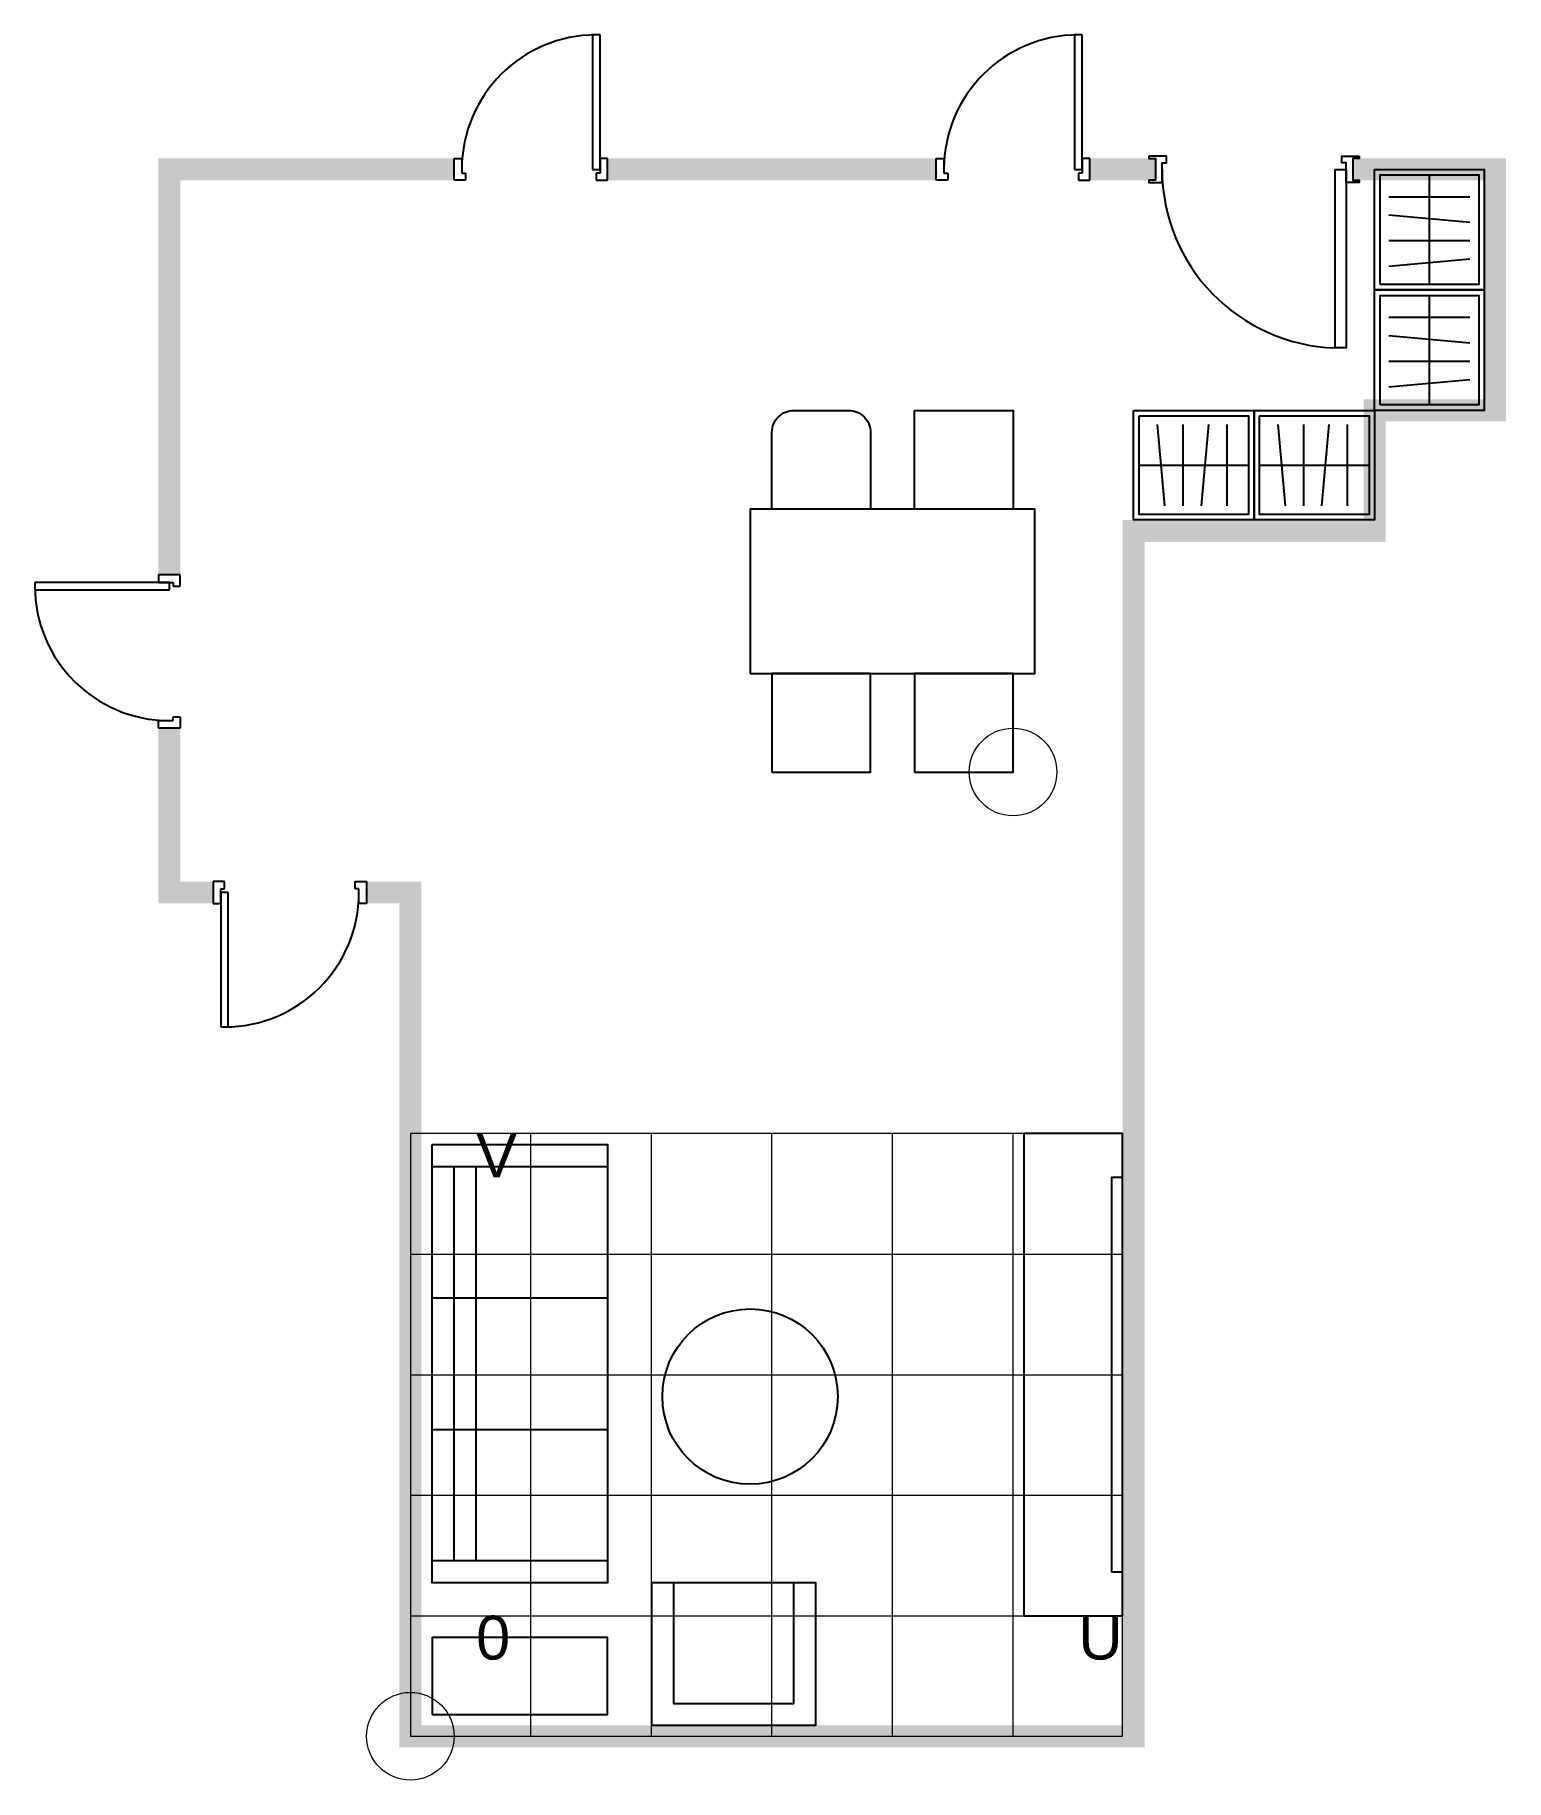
# Model space of a CAD drawing. Header units: millimetres. Extents: x 3237 to 9950, y 2550 to 10513.
import ezdxf

# ---------------------------------------------------------------- set-up
doc = ezdxf.new("R2010")
doc.units = ezdxf.units.MM
doc.layers.add('helper', color=30, linetype='Continuous', lineweight=5)
doc.styles.get("Standard").update_dxf_attribs({"font": 'arial.ttf'})

# ---------------------------------------------------------------- blocks, each defined once
blk = doc.blocks.new('Door_Wide')
blk.add_line((100, 50), (100, -50))
for points in [[(70, 60), (70, 50), (100, 50), (100, -50), (70, -50), (70, -60), (130, -60), (130, -50), (130, 30), (150, 30), (150, 60), (70, 60)], [(1030, 60), (1030, 50), (1000, 50), (1000, -50), (1030, -50), (1030, -60), (970, -60), (970, -50), (970, 30), (950, 30), (950, 60), (1030, 60)]]:
    blk.add_lwpolyline(points)
blk.add_lwpolyline([(970, 0), (970, -815), (920, -815), (920, 0)], close=True)
blk.add_arc((945, 0), 815, 180, 268.24219)
for points in [[(0, 50), (0, -50), (100, 50), (100, -50)], [(1000, 50), (1000, -50), (1100, 50), (1100, -50)]]:
    blk.add_solid(points)
blk = doc.blocks.new('Sitting')
for p, q in [((100, 2600), (900, 2600)), ((200, 800), (200, 2600)), ((300, 800), (300, 2600)), ((900, 2600), (900, 800)), ((100, 2000), (900, 2000)), ((100, 1400), (900, 1400)), ((900, 800), (100, 800))]:
    blk.add_line(p, q)
for points in [[(2800, 550), (3250, 550), (3250, 2750), (2800, 2750)], [(100, 2700), (900, 2700), (900, 700), (100, 700)], [(3200, 750), (3250, 750), (3250, 2550), (3200, 2550)], [(1100, 50), (1850, 50), (1850, 700), (1100, 700)], [(1200, 150), (1750, 150), (1750, 700), (1200, 700)], [(100, 100), (900, 100), (900, 450), (100, 450)]]:
    blk.add_lwpolyline(points, close=True)
blk.add_circle((1550, 1550), 400)
at = {"layer": 'helper'}
for p, q in [((3250, 2750), (0, 2750)), ((0, 2750), (0, 0)), ((550, 0), (550, 2750)), ((1100, 0), (1100, 2750)), ((1650, 0), (1650, 2750)), ((2200, 0), (2200, 2750)), ((2750, 0), (2750, 2750)), ((3250, 0), (3250, 2750)), ((0, 2200), (3250, 2200)), ((0, 1650), (3250, 1650)), ((0, 1100), (3250, 1100)), ((0, 550), (3250, 550)), ((0, 0), (3250, 0))]:
    blk.add_line(p, q, dxfattribs=at)
blk.add_lwpolyline([(0, 0, 0, 0, 0), (2629.1, 1459.5, 200, 0, 0), (2803.9, 1556.6, 0, 0, 0)], format="xyseb", dxfattribs=at)
blk.add_circle((0, 0), 200, dxfattribs=at)
at = {"layer": 'helper', "char_height": 200}
for s, insert, attachment_point in [('V', (300, 2750), 1), ('0', (300, 550), 1), ('U', (3250, 550), 3)]:
    blk.add_mtext_dynamic_manual_height_columns(s, width=550, gutter_width=12.5, heights=[0], dxfattribs=dict(at, insert=insert, attachment_point=attachment_point))
blk = doc.blocks.new('Dining')
blk.add_lwpolyline([(100, 0), (350, 0, -0.414214), (450, -100), (450, -450), (0, -450), (0, -100, -0.414214)], format="xyb", close=True)
for points in [[(650, 0), (1100, 0), (1100, -450), (650, -450)], [(-100, -1200), (1200, -1200), (1200, -450), (-100, -450)], [(0, -1650), (450, -1650), (450, -1200), (0, -1200)], [(650, -1650), (1100, -1650), (1100, -1200), (650, -1200)]]:
    blk.add_lwpolyline(points, close=True)
at = {"layer": 'helper'}
blk.add_lwpolyline([(1100, -1650, 0, 0, 0), (510.2, -302.1, 200, 0, 0), (430.1, -118.8, 0, 0, 0)], format="xyseb", dxfattribs=at)
blk.add_circle((1100, -1650), 200, dxfattribs=at)
blk = doc.blocks.new('robe')
at = {"true_color": 0xffffff}
for p, q in [((250, 25), (250, 525)), ((65, 425), (435, 425)), ((65, 341.7), (435, 308.3)), ((65, 225), (435, 225)), ((65, 108.3), (435, 141.7))]:
    blk.add_line(p, q, dxfattribs=at)
for points in [[(0, 0), (0, 550), (500, 550), (500, 0)], [(25, 25), (25, 525), (475, 525), (475, 25)]]:
    blk.add_lwpolyline(points, close=True, dxfattribs=at)
blk = doc.blocks.new('AllBlock')
for points in [[(3800, 9950), (3800, 9850), (4450, 9950), (4450, 9850)], [(3800, 9950), (3800, 9300), (3900, 9950), (3900, 9300)], [(4350, 9950), (4350, 9850), (5000, 9950), (5000, 9850)], [(6000, 9950), (6000, 9850), (6650, 9950), (6650, 9850)], [(6550, 9950), (6550, 9850), (7200, 9950), (7200, 9850)], [(9300, 9950), (9300, 9850), (9950, 9950), (9950, 9850)], [(9850, 9950), (9850, 9300), (9950, 9950), (9950, 9300)], [(3800, 9400), (3800, 8750), (3900, 9400), (3900, 8750)], [(9850, 9400), (9850, 8750), (9950, 9400), (9950, 8750)], [(3800, 8850), (3800, 8200), (3900, 8850), (3900, 8200)], [(9300, 8850), (9300, 8750), (9950, 8850), (9950, 8750)], [(9300, 8850), (9300, 8200), (9400, 8850), (9400, 8200)], [(8200, 8300), (8200, 8200), (8850, 8300), (8850, 8200)], [(8200, 8300), (8200, 7650), (8300, 8300), (8300, 7650)], [(8750, 8300), (8750, 8200), (9400, 8300), (9400, 8200)], [(8200, 7750), (8200, 7100), (8300, 7750), (8300, 7100)], [(3800, 7200), (3800, 6550), (3900, 7200), (3900, 6550)], [(8200, 7200), (8200, 6550), (8300, 7200), (8300, 6550)], [(4900, 6650), (4900, 6000), (5000, 6650), (5000, 6000)], [(8200, 6650), (8200, 6000), (8300, 6650), (8300, 6000)], [(4900, 6100), (4900, 5450), (5000, 6100), (5000, 5450)], [(8200, 6100), (8200, 5450), (8300, 6100), (8300, 5450)], [(4900, 5550), (4900, 4900), (5000, 5550), (5000, 4900)], [(8200, 5550), (8200, 4900), (8300, 5550), (8300, 4900)], [(4900, 5000), (4900, 4350), (5000, 5000), (5000, 4350)], [(8200, 5000), (8200, 4350), (8300, 5000), (8300, 4350)], [(4900, 4450), (4900, 3800), (5000, 4450), (5000, 3800)], [(8200, 4450), (8200, 3800), (8300, 4450), (8300, 3800)], [(4900, 3900), (4900, 3250), (5000, 3900), (5000, 3250)], [(8200, 3900), (8200, 3250), (8300, 3900), (8300, 3250)], [(4900, 3350), (4900, 2700), (5000, 3350), (5000, 2700)], [(8200, 3350), (8200, 2700), (8300, 3350), (8300, 2700)], [(4900, 2800), (4900, 2700), (5550, 2800), (5550, 2700)], [(5450, 2800), (5450, 2700), (6100, 2800), (6100, 2700)], [(6000, 2800), (6000, 2700), (6650, 2800), (6650, 2700)], [(6550, 2800), (6550, 2700), (7200, 2800), (7200, 2700)], [(7100, 2800), (7100, 2700), (7750, 2800), (7750, 2700)], [(7650, 2800), (7650, 2700), (8300, 2800), (8300, 2700)]]:
    blk.add_solid(points)
for name, p in [('Door_Wide', (8250, 9900)), ('robe', (9350, 9350)), ('robe', (9350, 8800)), ('Dining', (6600, 8800)), ('Sitting', (4950, 2750))]:
    blk.add_blockref(name, p)
at = {"rotation": 270}
for p in [(8250, 8800), (8800, 8800)]:
    blk.add_blockref('robe', p, dxfattribs=at)
blk = doc.blocks.new('Door_Narrow')
at = {"color": 7}
for p, q in [((0, -234.6), (-613.5, -234.6)), ((-613.5, -234.6), (-613.5, -269.2)), ((-50, -200), (-50, -234.6)), ((50, -200), (-50, -200)), ((-50, -200), (-50, -234.6)), ((-50, -234.6), (17.3, -234.6)), ((-50, -234.6), (17.3, -234.6)), ((0, -269.2), (0, -234.6)), ((17.3, -234.6), (17.3, -251.9)), ((17.3, -234.6), (17.3, -251.9)), ((50, -251.9), (50, -200)), ((50, -251.9), (50, -200)), ((-613.5, -269.2), (0, -269.2)), ((17.3, -251.9), (50, -251.9)), ((17.3, -251.9), (50, -251.9)), ((-50, -900), (-50, -865.4)), ((-50, -865.4), (17.3, -865.4)), ((17.3, -865.4), (17.3, -848.1)), ((17.3, -848.1), (50, -848.1)), ((50, -848.1), (50, -900)), ((50, -900), (-50, -900))]:
    blk.add_line(p, q, dxfattribs=at)
blk.add_arc((0, -251.9), 613.5, 180, 269.9, dxfattribs=at)
for points in [[(50, 0), (-50, 0), (50, -200), (-50, -200)], [(50, -900), (-50, -900), (50, -1100), (-50, -1100)]]:
    blk.add_solid(points, dxfattribs=at)

msp = doc.modelspace()

# ---------------------------------------------------------------- block references
for p, rotation in [((6050, 9900), 270), ((8250, 9900), 270), ((3850, 6600), 90)]:
    msp.add_blockref('Door_Narrow', p, dxfattribs=dict(rotation=rotation))
for name, p in [('AllBlock', (0, 0)), ('Door_Narrow', (3850, 8250))]:
    msp.add_blockref(name, p)

doc.saveas('drawing.dxf')
